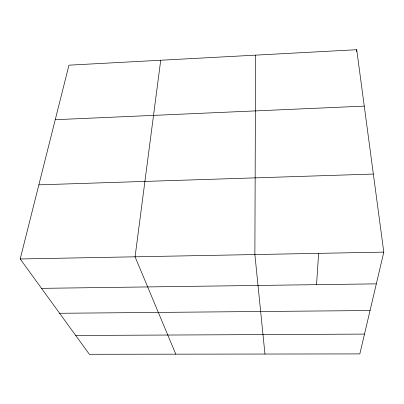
<?xml version="1.0" encoding="UTF-8"?>
<svg xmlns="http://www.w3.org/2000/svg" width="404" height="404" viewBox="0 0 404 404"><rect width="100%" height="100%" fill="white"/><g stroke="black" fill="none" stroke-linecap="round" stroke-linejoin="round"><path stroke-width="0.61" d="M255.581 55.146L254.879 254.555L264.958 354.045M316.559 284.663L318.62 253.353M356.515 51.586L356.717 49.712L68.968 65.17L20.2 258.969L89.355 354.288L359.833 353.909L383.8 252.126L356.717 49.712M160.721 60.241L135.077 256.808L175.785 354.167M55.247 119.705L364.267 106.121M38.855 184.84L373.352 174.053M20.2 258.969L383.8 252.126M41.516 288.35L376.326 283.861M59.6 313.282L370.044 310.535M75.71 335.482L364.499 334.098"/></g></svg>
